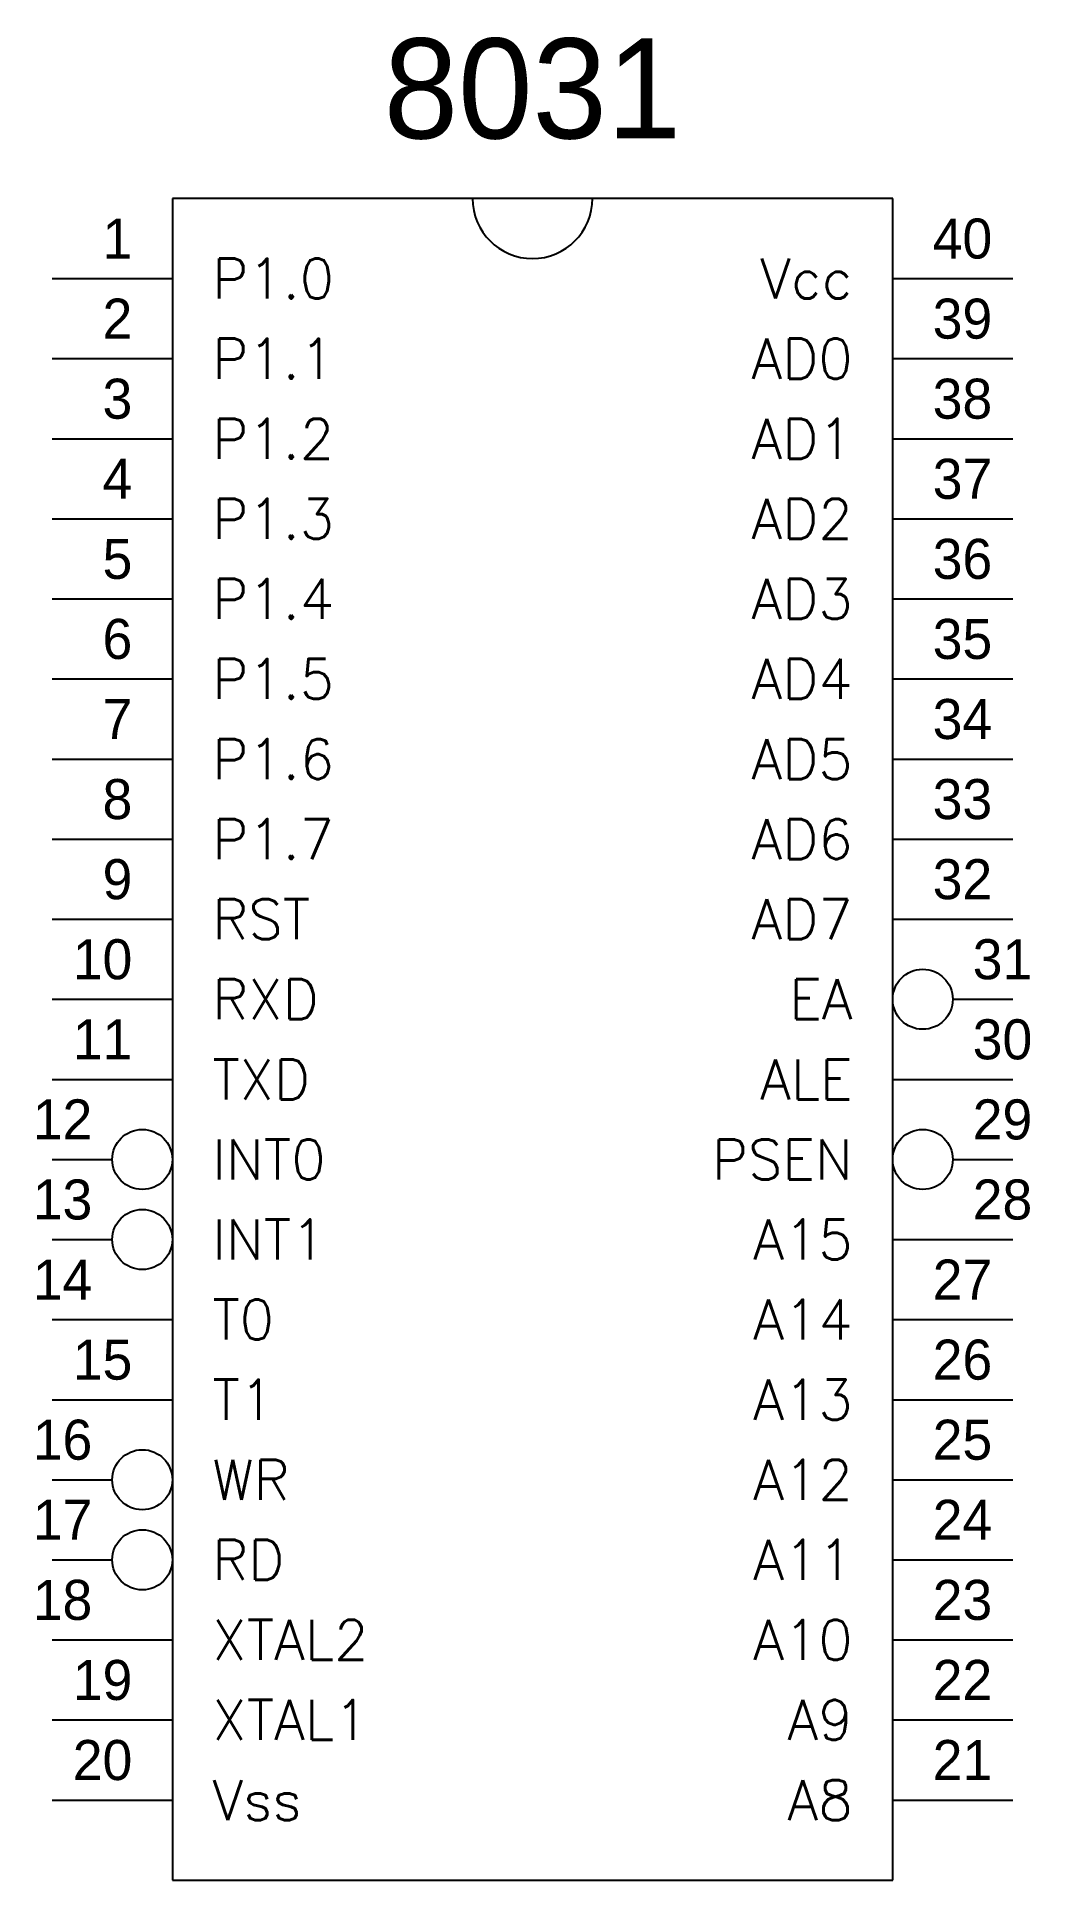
# Model space of a CAD drawing. Extents: x 3.26 to 5.74, y 1.2 to 5.8.
import ezdxf
from ezdxf.enums import TextEntityAlignment as Align

# ---------------------------------------------------------------- set-up
doc = ezdxf.new("R2010")
doc.units = 0
doc.header["$MEASUREMENT"] = 0
doc.layers.get('0').update_dxf_attribs({"linetype": 'CONTINUOUS'})
doc.styles.add('ROMANS', font='romans')

msp = doc.modelspace()

# ---------------------------------------------------------------- linework, layer by layer
for p, q in [((3.6, 5.4), (3.6, 1.2)), ((5.4, 5.4), (3.6, 5.4)), ((5.4, 1.2), (5.4, 5.4)), ((3.3, 5.2), (3.6, 5.2)), ((5.4, 5.2), (5.7, 5.2)), ((3.3, 5), (3.6, 5)), ((5.4, 5), (5.7, 5)), ((3.3, 4.8), (3.6, 4.8)), ((5.4, 4.8), (5.7, 4.8)), ((3.3, 4.6), (3.6, 4.6)), ((5.4, 4.6), (5.7, 4.6)), ((3.3, 4.4), (3.6, 4.4)), ((5.4, 4.4), (5.7, 4.4)), ((3.3, 4.2), (3.6, 4.2)), ((5.4, 4.2), (5.7, 4.2)), ((3.3, 4), (3.6, 4)), ((5.4, 4), (5.7, 4)), ((3.3, 3.8), (3.6, 3.8)), ((5.4, 3.8), (5.7, 3.8)), ((3.3, 3.6), (3.6, 3.6)), ((5.4, 3.6), (5.7, 3.6)), ((3.3, 3.4), (3.6, 3.4)), ((5.55, 3.4), (5.7, 3.4)), ((3.3, 3.2), (3.6, 3.2)), ((5.4, 3.2), (5.7, 3.2)), ((3.3, 3), (3.45, 3)), ((5.55, 3), (5.7, 3)), ((3.3, 2.8), (3.45, 2.8)), ((5.4, 2.8), (5.7, 2.8)), ((3.3, 2.6), (3.6, 2.6)), ((5.4, 2.6), (5.7, 2.6)), ((3.3, 2.4), (3.6, 2.4)), ((5.4, 2.4), (5.7, 2.4)), ((3.3, 2.2), (3.45, 2.2)), ((5.4, 2.2), (5.7, 2.2)), ((3.3, 2), (3.45, 2)), ((5.4, 2), (5.7, 2)), ((3.3, 1.8), (3.6, 1.8)), ((5.4, 1.8), (5.7, 1.8)), ((3.3, 1.6), (3.6, 1.6)), ((5.4, 1.6), (5.7, 1.6)), ((3.3, 1.4), (3.6, 1.4)), ((5.4, 1.4), (5.7, 1.4)), ((3.6, 1.2), (5.4, 1.2))]:
    msp.add_line(p, q)
for centre in [(5.475, 3.4), (3.525, 3), (5.475, 3), (3.525, 2.8), (3.525, 2.2), (3.525, 2)]:
    msp.add_circle(centre, 0.075)
msp.add_arc((4.5, 5.4), 0.15, 180, 0)

# ---------------------------------------------------------------- texts
msp.add_text('8031', height=0.25).set_placement((4.5, 5.55), align=Align.CENTER)
for s, p in [('1', (3.5, 5.25)), ('2', (3.5, 5.05)), ('3', (3.5, 4.85)), ('4', (3.5, 4.65)), ('5', (3.5, 4.45)), ('6', (3.5, 4.25)), ('7', (3.5, 4.05)), ('8', (3.5, 3.85)), ('9', (3.5, 3.65)), ('10', (3.5, 3.45)), ('11', (3.5, 3.25)), ('12', (3.4, 3.05)), ('13', (3.4, 2.85)), ('14', (3.4, 2.65)), ('15', (3.5, 2.45)), ('16', (3.4, 2.25)), ('17', (3.4, 2.05)), ('18', (3.4, 1.85)), ('19', (3.5, 1.65)), ('20', (3.5, 1.45))]:
    msp.add_text(s, height=0.1).set_placement(p, align=Align.RIGHT)
for s, p in [('40', (5.5, 5.25)), ('39', (5.5, 5.05)), ('38', (5.5, 4.85)), ('37', (5.5, 4.65)), ('36', (5.5, 4.45)), ('35', (5.5, 4.25)), ('34', (5.5, 4.05)), ('33', (5.5, 3.85)), ('32', (5.5, 3.65)), ('31', (5.6, 3.45)), ('30', (5.6, 3.25)), ('29', (5.6, 3.05)), ('28', (5.6, 2.85)), ('27', (5.5, 2.65)), ('26', (5.5, 2.45)), ('25', (5.5, 2.25)), ('24', (5.5, 2.05)), ('23', (5.5, 1.85)), ('22', (5.5, 1.65)), ('21', (5.5, 1.45))]:
    msp.add_text(s, height=0.1).set_placement(p)
at = {"style": 'ROMANS'}
for s, p in [('P1.0', (3.7, 5.15)), ('P1.1', (3.7, 4.95)), ('P1.2', (3.7, 4.75)), ('P1.3', (3.7, 4.55)), ('P1.4', (3.7, 4.35)), ('P1.5', (3.7, 4.15)), ('P1.6', (3.7, 3.95)), ('P1.7', (3.7, 3.75)), ('RST', (3.7, 3.55)), ('RXD', (3.7, 3.35)), ('TXD', (3.7, 3.15)), ('INT0', (3.7, 2.95)), ('INT1', (3.7, 2.75)), ('T0', (3.7, 2.55)), ('T1', (3.7, 2.35)), ('WR', (3.7, 2.15)), ('RD', (3.7, 1.95)), ('XTAL2', (3.7, 1.75)), ('XTAL1', (3.7, 1.55)), ('Vss', (3.7, 1.35))]:
    msp.add_text(s, height=0.1, dxfattribs=at).set_placement(p)
for s, p in [('Vcc', (5.3, 5.15)), ('AD0', (5.3, 4.95)), ('AD1', (5.3, 4.75)), ('AD2', (5.3, 4.55)), ('AD3', (5.3, 4.35)), ('AD4', (5.3, 4.15)), ('AD5', (5.3, 3.95)), ('AD6', (5.3, 3.75)), ('AD7', (5.3, 3.55)), ('EA', (5.3, 3.35)), ('ALE', (5.3, 3.15)), ('PSEN', (5.3, 2.95)), ('A15', (5.3, 2.75)), ('A14', (5.3, 2.55)), ('A13', (5.3, 2.35)), ('A12', (5.3, 2.15)), ('A11', (5.3, 1.95)), ('A10', (5.3, 1.75)), ('A9', (5.3, 1.55)), ('A8', (5.3, 1.35))]:
    msp.add_text(s, height=0.1, dxfattribs=at).set_placement(p, align=Align.RIGHT)

doc.saveas('drawing.dxf')
